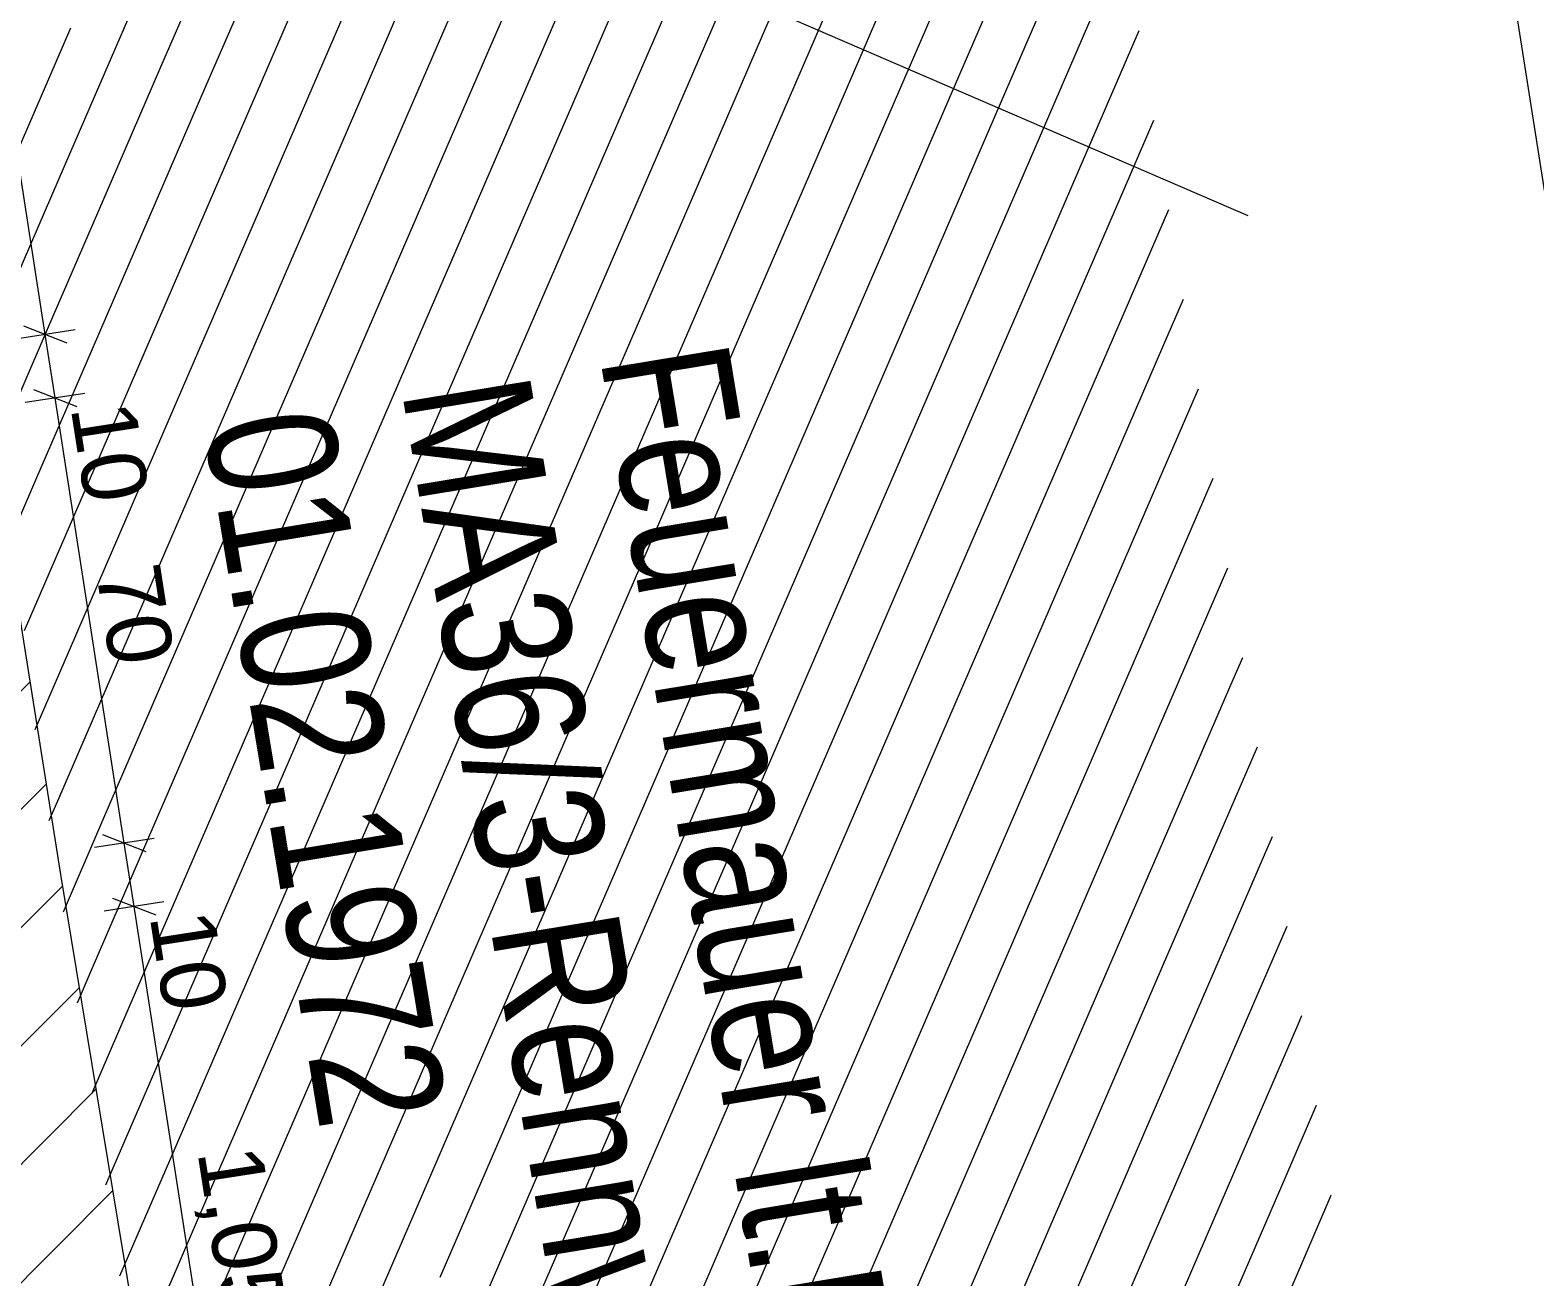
# Model space of a CAD drawing. Header units: millimetres. Extents: x 11801750 to 12566104, y 354831409 to 356234587.
# Drawn here: x 12556079 to 12558418, y 356216296 to 356218234 of the extents above; entities that cross this region are included whole.
import ezdxf
from ezdxf.enums import TextEntityAlignment as Align

# ---------------------------------------------------------------- set-up
doc = ezdxf.new("R2010")
doc.units = ezdxf.units.MM
doc.header["$MEASUREMENT"] = 0
doc.linetypes.add('Dot & Dashed', pattern=[6702.78, 3527.78, -1763.89, 0, -1411.11])
for name, color, linetype in [('New_010 Aussenwände', 7, 'Continuous'), ('New_110 Bemassungen Ausführung', 7, 'Continuous'), ('New_290 Raster _ Achsen', 7, 'Continuous')]:
    doc.layers.add(name, color=color, linetype=linetype)
for name, color, linetype, lineweight in [('New_010 Aussenwände_Pen_No__1', 7, 'Continuous', 13), ('New_010 Aussenwände_Pen_No__96', 8, 'Continuous', 13), ('New_110 Bemassungen Ausführung_Pen_No__1', 7, 'Continuous', 13), ('New_255 Plangrafiken_Pen_No__1', 7, 'Continuous', 13), ('New_255 Plangrafiken_Pen_No__39', 8, 'Continuous', 13), ('New_290 Raster _ Achsen_Pen_No__108', 7, 'Continuous', 13)]:
    doc.layers.add(name, color=color, linetype=linetype, lineweight=lineweight)
doc.styles.add('GENERATED_STYLE_1', font='arial.ttf')
doc.styles.add('GENERATED_STYLE_2', font='arial.ttf', dxfattribs={"width": 0.8})
doc.dimstyles.new('GENERATED_STYLE__1', dxfattribs={"dimtxt": 125, "dimasz": 47.5, "dimexe": 0.18, "dimexo": 2, "dimgap": 0, "dimtad": 1, "dimlfac": 0.001, "dimzin": 0, "dimdsep": 46, "dimtxsty": 'GENERATED_STYLE_1', "dimblk": 'ARROWHEAD_2', "dimblk1": 'ARROWHEAD_2', "dimblk2": 'ARROWHEAD_2', "dimcen": 0.09, "dimclrd": 7, "dimclre": 7, "dimclrt": 7, "dimadec": 0, "dimazin": 0, "dimtfac": 1, "dimtdec": 4, "dimtmove": 0, "dimatfit": 3, "dimfxl": 1, "dimtolj": 1, "dimtzin": 0, "dimarcsym": 0})
doc.dimstyles.new('GENERATED_STYLE__2', dxfattribs={"dimtxt": 100, "dimasz": 47.5, "dimexe": 0.18, "dimexo": 2, "dimgap": 0, "dimtad": 1, "dimlfac": 0.001, "dimzin": 0, "dimdsep": 46, "dimtxsty": 'GENERATED_STYLE_1', "dimblk": 'ARROWHEAD_2', "dimblk1": 'ARROWHEAD_2', "dimblk2": 'ARROWHEAD_2', "dimcen": 0.09, "dimclrd": 7, "dimclre": 7, "dimclrt": 7, "dimadec": 0, "dimazin": 0, "dimtfac": 1, "dimtdec": 4, "dimtmove": 0, "dimatfit": 3, "dimfxl": 1, "dimtolj": 1, "dimtzin": 0, "dimarcsym": 0})

# ---------------------------------------------------------------- blocks, each defined once
blk = doc.blocks.new('*X19', base_point=(12240439.2, 356160438.4))
at = {"layer": 'New_255 Plangrafiken_Pen_No__39', "color": 8, "linetype": 'Continuous', "lineweight": 13}
for p, q in [((12556808.6, 356218432.8), (12556720.5, 356218228.9)), ((12556808.6, 356218432.8), (12556720.5, 356218228.9)), ((12557387, 356218424.9), (12557298.9, 356218221)), ((12557387, 356218424.9), (12557298.9, 356218221)), ((12556300.1, 356218410.5), (12556212.1, 356218206.6)), ((12556300.1, 356218410.5), (12556212.1, 356218206.6)), ((12556878.6, 356218402.6), (12556790.5, 356218198.7)), ((12556878.6, 356218402.6), (12556790.5, 356218198.7)), ((12557457.1, 356218394.7), (12557369, 356218190.7)), ((12557457.1, 356218394.7), (12557369, 356218190.7)), ((12556370.2, 356218380.2), (12556282.1, 356218176.3)), ((12556370.2, 356218380.2), (12556282.1, 356218176.3)), ((12556948.7, 356218372.3), (12556860.6, 356218168.4)), ((12556948.7, 356218372.3), (12556860.6, 356218168.4)), ((12556440.2, 356218350), (12556352.2, 356218146.1)), ((12556440.2, 356218350), (12556352.2, 356218146.1)), ((12557018.7, 356218342.1), (12556930.6, 356218138.1)), ((12557018.7, 356218342.1), (12556930.6, 356218138.1)), ((12557527.1, 356218364.4), (12557439, 356218160.5)), ((12557527.1, 356218364.4), (12557439, 356218160.5)), ((12556510.3, 356218319.7), (12556422.2, 356218115.8)), ((12556510.3, 356218319.7), (12556422.2, 356218115.8)), ((12557597.2, 356218334.1), (12557509.1, 356218130.2)), ((12557597.2, 356218334.1), (12557509.1, 356218130.2)), ((12557088.8, 356218311.8), (12557000.7, 356218107.9)), ((12557088.8, 356218311.8), (12557000.7, 356218107.9)), ((12557667.2, 356218303.9), (12557579.1, 356218100)), ((12557667.2, 356218303.9), (12557579.1, 356218100)), ((12556580.4, 356218289.5), (12556492.3, 356218085.5)), ((12556580.4, 356218289.5), (12556492.3, 356218085.5)), ((12557158.8, 356218281.5), (12557070.7, 356218077.6)), ((12557158.8, 356218281.5), (12557070.7, 356218077.6)), ((12557737.3, 356218273.6), (12557649.2, 356218069.7)), ((12557737.3, 356218273.6), (12557649.2, 356218069.7)), ((12556650.4, 356218259.2), (12556562.3, 356218055.3)), ((12556650.4, 356218259.2), (12556562.3, 356218055.3)), ((12557228.9, 356218251.3), (12557140.8, 356218047.4)), ((12557228.9, 356218251.3), (12557140.8, 356218047.4)), ((12556142, 356218236.9), (12556053.9, 356218032.9)), ((12556142, 356218236.9), (12556053.9, 356218032.9)), ((12556720.5, 356218228.9), (12556632.4, 356218025)), ((12556720.5, 356218228.9), (12556632.4, 356218025)), ((12557802.8, 356218232.8), (12557719.3, 356218039.4)), ((12557802.8, 356218232.8), (12557719.3, 356218039.4)), ((12556212.1, 356218206.6), (12556124, 356218002.7)), ((12556212.1, 356218206.6), (12556124, 356218002.7)), ((12557298.9, 356218221), (12557210.8, 356218017.1)), ((12557298.9, 356218221), (12557210.8, 356218017.1)), ((12556790.5, 356218198.7), (12556702.4, 356217994.8)), ((12556790.5, 356218198.7), (12556702.4, 356217994.8)), ((12557369, 356218190.7), (12557280.9, 356217986.8)), ((12557369, 356218190.7), (12557280.9, 356217986.8)), ((12556282.1, 356218176.3), (12556194, 356217972.4)), ((12556282.1, 356218176.3), (12556194, 356217972.4)), ((12556860.6, 356218168.4), (12556772.5, 356217964.5)), ((12556860.6, 356218168.4), (12556772.5, 356217964.5)), ((12557439, 356218160.5), (12557351, 356217956.6)), ((12557439, 356218160.5), (12557351, 356217956.6)), ((12556352.2, 356218146.1), (12556264.1, 356217942.2)), ((12556352.2, 356218146.1), (12556264.1, 356217942.2)), ((12556930.6, 356218138.1), (12556842.5, 356217934.2)), ((12556930.6, 356218138.1), (12556842.5, 356217934.2)), ((12556422.2, 356218115.8), (12556334.1, 356217911.9)), ((12556422.2, 356218115.8), (12556334.1, 356217911.9)), ((12557000.7, 356218107.9), (12556912.6, 356217904)), ((12557000.7, 356218107.9), (12556912.6, 356217904)), ((12557509.1, 356218130.2), (12557421, 356217926.3)), ((12557509.1, 356218130.2), (12557421, 356217926.3)), ((12556492.3, 356218085.5), (12556404.2, 356217881.6)), ((12556492.3, 356218085.5), (12556404.2, 356217881.6)), ((12557579.1, 356218100), (12557491.1, 356217896)), ((12557579.1, 356218100), (12557491.1, 356217896)), ((12557825.8, 356218093.6), (12557789.3, 356218009.2)), ((12557825.8, 356218093.6), (12557789.3, 356218009.2)), ((12557070.7, 356218077.6), (12556982.7, 356217873.7)), ((12557070.7, 356218077.6), (12556982.7, 356217873.7)), ((12557649.2, 356218069.7), (12557561.1, 356217865.8)), ((12557649.2, 356218069.7), (12557561.1, 356217865.8)), ((12556562.3, 356218055.3), (12556474.2, 356217851.4)), ((12556562.3, 356218055.3), (12556474.2, 356217851.4)), ((12557140.8, 356218047.4), (12557052.7, 356217843.4)), ((12557140.8, 356218047.4), (12557052.7, 356217843.4)), ((12557719.3, 356218039.4), (12557631.2, 356217835.5)), ((12557719.3, 356218039.4), (12557631.2, 356217835.5)), ((12556632.4, 356218025), (12556544.3, 356217821.1)), ((12556632.4, 356218025), (12556544.3, 356217821.1)), ((12557210.8, 356218017.1), (12557122.8, 356217813.2)), ((12557210.8, 356218017.1), (12557122.8, 356217813.2)), ((12556124, 356218002.7), (12556035.9, 356217798.8)), ((12556124, 356218002.7), (12556035.9, 356217798.8)), ((12556702.4, 356217994.8), (12556614.3, 356217790.8)), ((12556702.4, 356217994.8), (12556614.3, 356217790.8)), ((12557789.3, 356218009.2), (12557701.2, 356217805.3)), ((12557789.3, 356218009.2), (12557701.2, 356217805.3)), ((12556194, 356217972.4), (12556105.9, 356217768.5)), ((12556194, 356217972.4), (12556105.9, 356217768.5)), ((12557280.9, 356217986.8), (12557192.8, 356217782.9)), ((12557280.9, 356217986.8), (12557192.8, 356217782.9)), ((12556772.5, 356217964.5), (12556684.4, 356217760.6)), ((12556772.5, 356217964.5), (12556684.4, 356217760.6)), ((12557351, 356217956.6), (12557262.9, 356217752.7)), ((12557351, 356217956.6), (12557262.9, 356217752.7)), ((12557848.8, 356217954.4), (12557771.3, 356217775)), ((12557848.8, 356217954.4), (12557771.3, 356217775)), ((12556264.1, 356217942.2), (12556176, 356217738.2)), ((12556264.1, 356217942.2), (12556176, 356217738.2)), ((12556842.5, 356217934.2), (12556754.5, 356217730.3)), ((12556842.5, 356217934.2), (12556754.5, 356217730.3)), ((12557421, 356217926.3), (12557332.9, 356217722.4)), ((12557421, 356217926.3), (12557332.9, 356217722.4)), ((12556334.1, 356217911.9), (12556246, 356217708)), ((12556334.1, 356217911.9), (12556246, 356217708)), ((12556912.6, 356217904), (12556824.5, 356217700.1)), ((12556912.6, 356217904), (12556824.5, 356217700.1)), ((12556404.2, 356217881.6), (12556316.1, 356217677.7)), ((12556404.2, 356217881.6), (12556316.1, 356217677.7)), ((12556982.7, 356217873.7), (12556894.6, 356217669.8)), ((12556982.7, 356217873.7), (12556894.6, 356217669.8)), ((12557491.1, 356217896), (12557403, 356217692.1)), ((12557491.1, 356217896), (12557403, 356217692.1)), ((12556474.2, 356217851.4), (12556386.2, 356217647.5)), ((12556474.2, 356217851.4), (12556386.2, 356217647.5)), ((12557561.1, 356217865.8), (12557473, 356217661.9)), ((12557561.1, 356217865.8), (12557473, 356217661.9)), ((12557052.7, 356217843.4), (12556964.6, 356217639.5)), ((12557052.7, 356217843.4), (12556964.6, 356217639.5)), ((12557631.2, 356217835.5), (12557543.1, 356217631.6)), ((12557631.2, 356217835.5), (12557543.1, 356217631.6)), ((12556544.3, 356217821.1), (12556456.2, 356217617.2)), ((12556544.3, 356217821.1), (12556456.2, 356217617.2)), ((12557122.8, 356217813.2), (12557034.7, 356217609.3)), ((12557122.8, 356217813.2), (12557034.7, 356217609.3)), ((12557701.2, 356217805.3), (12557613.1, 356217601.3)), ((12557701.2, 356217805.3), (12557613.1, 356217601.3)), ((12557871.8, 356217815.2), (12557841.3, 356217744.7)), ((12557871.8, 356217815.2), (12557841.3, 356217744.7)), ((12556614.3, 356217790.8), (12556526.3, 356217586.9)), ((12556614.3, 356217790.8), (12556526.3, 356217586.9)), ((12557192.8, 356217782.9), (12557104.7, 356217579)), ((12557192.8, 356217782.9), (12557104.7, 356217579)), ((12556105.9, 356217768.5), (12556020.6, 356217571.1)), ((12556105.9, 356217768.5), (12556020.6, 356217571.1)), ((12556684.4, 356217760.6), (12556596.3, 356217556.7)), ((12556684.4, 356217760.6), (12556596.3, 356217556.7)), ((12557771.3, 356217775), (12557683.2, 356217571.1)), ((12557771.3, 356217775), (12557683.2, 356217571.1)), ((12556176, 356217738.2), (12556087.9, 356217534.3)), ((12556176, 356217738.2), (12556087.9, 356217534.3)), ((12557262.9, 356217752.7), (12557174.8, 356217548.7)), ((12557262.9, 356217752.7), (12557174.8, 356217548.7)), ((12557841.3, 356217744.7), (12557753.2, 356217540.8)), ((12557841.3, 356217744.7), (12557753.2, 356217540.8)), ((12556754.5, 356217730.3), (12556666.4, 356217526.4)), ((12556754.5, 356217730.3), (12556666.4, 356217526.4)), ((12557332.9, 356217722.4), (12557244.8, 356217518.5)), ((12557332.9, 356217722.4), (12557244.8, 356217518.5)), ((12556246, 356217708), (12556158, 356217504.1)), ((12556246, 356217708), (12556158, 356217504.1)), ((12556824.5, 356217700.1), (12556736.4, 356217496.1)), ((12556824.5, 356217700.1), (12556736.4, 356217496.1)), ((12557403, 356217692.1), (12557314.9, 356217488.2)), ((12557403, 356217692.1), (12557314.9, 356217488.2)), ((12556316.1, 356217677.7), (12556228, 356217473.8)), ((12556316.1, 356217677.7), (12556228, 356217473.8)), ((12556894.6, 356217669.8), (12556806.5, 356217465.9)), ((12556894.6, 356217669.8), (12556806.5, 356217465.9)), ((12557894.8, 356217676), (12557823.3, 356217510.6)), ((12557894.8, 356217676), (12557823.3, 356217510.6)), ((12556386.2, 356217647.5), (12556298.1, 356217443.5)), ((12556386.2, 356217647.5), (12556298.1, 356217443.5)), ((12556964.6, 356217639.5), (12556876.5, 356217435.6)), ((12556964.6, 356217639.5), (12556876.5, 356217435.6)), ((12557473, 356217661.9), (12557384.9, 356217458)), ((12557473, 356217661.9), (12557384.9, 356217458)), ((12556456.2, 356217617.2), (12556368.1, 356217413.3)), ((12556456.2, 356217617.2), (12556368.1, 356217413.3)), ((12557543.1, 356217631.6), (12557455, 356217427.7)), ((12557543.1, 356217631.6), (12557455, 356217427.7)), ((12557034.7, 356217609.3), (12556946.6, 356217405.4)), ((12557034.7, 356217609.3), (12556946.6, 356217405.4)), ((12557613.1, 356217601.3), (12557525.1, 356217397.4)), ((12557613.1, 356217601.3), (12557525.1, 356217397.4)), ((12556526.3, 356217586.9), (12556438.2, 356217383)), ((12556526.3, 356217586.9), (12556438.2, 356217383)), ((12557104.7, 356217579), (12557016.6, 356217375.1)), ((12557104.7, 356217579), (12557016.6, 356217375.1)), ((12557683.2, 356217571.1), (12557595.1, 356217367.2)), ((12557683.2, 356217571.1), (12557595.1, 356217367.2)), ((12556596.3, 356217556.7), (12556508.2, 356217352.8)), ((12556596.3, 356217556.7), (12556508.2, 356217352.8)), ((12557174.8, 356217548.7), (12557086.7, 356217344.8)), ((12557174.8, 356217548.7), (12557086.7, 356217344.8)), ((12556087.9, 356217534.3), (12556042.6, 356217429.5)), ((12556087.9, 356217534.3), (12556042.6, 356217429.5)), ((12556666.4, 356217526.4), (12556578.3, 356217322.5)), ((12556666.4, 356217526.4), (12556578.3, 356217322.5)), ((12557753.2, 356217540.8), (12557665.2, 356217336.9)), ((12557753.2, 356217540.8), (12557665.2, 356217336.9)), ((12557917.8, 356217536.8), (12557893.4, 356217480.3)), ((12557917.8, 356217536.8), (12557893.4, 356217480.3)), ((12556158, 356217504.1), (12556069.9, 356217300.2)), ((12556158, 356217504.1), (12556069.9, 356217300.2)), ((12557244.8, 356217518.5), (12557156.8, 356217314.6)), ((12557244.8, 356217518.5), (12557156.8, 356217314.6)), ((12557823.3, 356217510.6), (12557735.2, 356217306.6)), ((12557823.3, 356217510.6), (12557735.2, 356217306.6)), ((12556736.4, 356217496.1), (12556648.3, 356217292.2)), ((12556736.4, 356217496.1), (12556648.3, 356217292.2)), ((12557314.9, 356217488.2), (12557226.8, 356217284.3)), ((12557314.9, 356217488.2), (12557226.8, 356217284.3)), ((12557893.4, 356217480.3), (12557805.3, 356217276.4)), ((12557893.4, 356217480.3), (12557805.3, 356217276.4)), ((12556228, 356217473.8), (12556139.9, 356217269.9)), ((12556228, 356217473.8), (12556139.9, 356217269.9)), ((12556806.5, 356217465.9), (12556718.4, 356217262)), ((12556806.5, 356217465.9), (12556718.4, 356217262)), ((12557384.9, 356217458), (12557296.9, 356217254)), ((12557384.9, 356217458), (12557296.9, 356217254)), ((12556298.1, 356217443.5), (12556210, 356217239.6)), ((12556298.1, 356217443.5), (12556210, 356217239.6)), ((12556876.5, 356217435.6), (12556788.4, 356217231.7)), ((12556876.5, 356217435.6), (12556788.4, 356217231.7)), ((12556368.1, 356217413.3), (12556280, 356217209.4)), ((12556368.1, 356217413.3), (12556280, 356217209.4)), ((12557455, 356217427.7), (12557366.9, 356217223.8)), ((12557455, 356217427.7), (12557366.9, 356217223.8)), ((12556438.2, 356217383), (12556350.1, 356217179.1)), ((12556438.2, 356217383), (12556350.1, 356217179.1)), ((12556946.6, 356217405.4), (12556858.5, 356217201.4)), ((12556946.6, 356217405.4), (12556858.5, 356217201.4)), ((12557525.1, 356217397.4), (12557437, 356217193.5)), ((12557525.1, 356217397.4), (12557437, 356217193.5)), ((12557940.8, 356217397.6), (12557875.3, 356217246.1)), ((12557940.8, 356217397.6), (12557875.3, 356217246.1)), ((12557016.6, 356217375.1), (12556928.6, 356217171.2)), ((12557016.6, 356217375.1), (12556928.6, 356217171.2)), ((12557595.1, 356217367.2), (12557507, 356217163.3)), ((12557595.1, 356217367.2), (12557507, 356217163.3)), ((12556508.2, 356217352.8), (12556420.1, 356217148.8)), ((12556508.2, 356217352.8), (12556420.1, 356217148.8)), ((12557086.7, 356217344.8), (12556998.6, 356217140.9)), ((12557086.7, 356217344.8), (12556998.6, 356217140.9)), ((12557665.2, 356217336.9), (12557577.1, 356217133)), ((12557665.2, 356217336.9), (12557577.1, 356217133)), ((12556578.3, 356217322.5), (12556490.2, 356217118.6)), ((12556578.3, 356217322.5), (12556490.2, 356217118.6)), ((12557156.8, 356217314.6), (12557068.7, 356217110.7)), ((12557156.8, 356217314.6), (12557068.7, 356217110.7)), ((12556648.3, 356217292.2), (12556560.3, 356217088.3)), ((12556648.3, 356217292.2), (12556560.3, 356217088.3)), ((12557735.2, 356217306.6), (12557647.1, 356217102.7)), ((12557735.2, 356217306.6), (12557647.1, 356217102.7)), ((12556139.9, 356217269.9), (12556086.6, 356217146.4)), ((12556139.9, 356217269.9), (12556086.6, 356217146.4)), ((12557226.8, 356217284.3), (12557138.7, 356217080.4)), ((12557226.8, 356217284.3), (12557138.7, 356217080.4)), ((12557805.3, 356217276.4), (12557717.2, 356217072.5)), ((12557805.3, 356217276.4), (12557717.2, 356217072.5)), ((12556718.4, 356217262), (12556630.3, 356217058.1)), ((12556718.4, 356217262), (12556630.3, 356217058.1)), ((12557296.9, 356217254), (12557208.8, 356217050.1)), ((12557296.9, 356217254), (12557208.8, 356217050.1)), ((12557875.3, 356217246.1), (12557787.2, 356217042.2)), ((12557875.3, 356217246.1), (12557787.2, 356217042.2)), ((12557963.8, 356217258.4), (12557945.4, 356217215.9)), ((12557963.8, 356217258.4), (12557945.4, 356217215.9)), ((12556210, 356217239.6), (12556121.9, 356217035.7)), ((12556210, 356217239.6), (12556121.9, 356217035.7)), ((12556788.4, 356217231.7), (12556700.4, 356217027.8)), ((12556788.4, 356217231.7), (12556700.4, 356217027.8)), ((12557366.9, 356217223.8), (12557278.8, 356217019.9)), ((12557366.9, 356217223.8), (12557278.8, 356217019.9)), ((12556280, 356217209.4), (12556191.9, 356217005.5)), ((12556280, 356217209.4), (12556191.9, 356217005.5)), ((12556858.5, 356217201.4), (12556770.4, 356216997.5)), ((12556858.5, 356217201.4), (12556770.4, 356216997.5)), ((12557945.4, 356217215.9), (12557857.3, 356217011.9)), ((12557945.4, 356217215.9), (12557857.3, 356217011.9)), ((12556350.1, 356217179.1), (12556262, 356216975.2)), ((12556350.1, 356217179.1), (12556262, 356216975.2)), ((12557437, 356217193.5), (12557348.9, 356216989.6)), ((12557437, 356217193.5), (12557348.9, 356216989.6)), ((12556420.1, 356217148.8), (12556332.1, 356216944.9)), ((12556420.1, 356217148.8), (12556332.1, 356216944.9)), ((12556928.6, 356217171.2), (12556840.5, 356216967.3)), ((12556928.6, 356217171.2), (12556840.5, 356216967.3)), ((12557507, 356217163.3), (12557418.9, 356216959.3)), ((12557507, 356217163.3), (12557418.9, 356216959.3)), ((12556998.6, 356217140.9), (12556910.5, 356216937)), ((12556998.6, 356217140.9), (12556910.5, 356216937)), ((12557577.1, 356217133), (12557489, 356216929.1)), ((12557577.1, 356217133), (12557489, 356216929.1)), ((12556490.2, 356217118.6), (12556402.1, 356216914.7)), ((12556490.2, 356217118.6), (12556402.1, 356216914.7)), ((12557068.7, 356217110.7), (12556980.6, 356216906.7)), ((12557068.7, 356217110.7), (12556980.6, 356216906.7)), ((12557647.1, 356217102.7), (12557559, 356216898.8)), ((12557647.1, 356217102.7), (12557559, 356216898.8)), ((12557986.8, 356217119.2), (12557927.3, 356216981.7)), ((12557986.8, 356217119.2), (12557927.3, 356216981.7)), ((12556560.3, 356217088.3), (12556472.2, 356216884.4)), ((12556560.3, 356217088.3), (12556472.2, 356216884.4)), ((12557138.7, 356217080.4), (12557050.6, 356216876.5)), ((12557138.7, 356217080.4), (12557050.6, 356216876.5)), ((12556630.3, 356217058.1), (12556542.2, 356216854.2)), ((12556630.3, 356217058.1), (12556542.2, 356216854.2)), ((12557717.2, 356217072.5), (12557629.1, 356216868.6)), ((12557717.2, 356217072.5), (12557629.1, 356216868.6)), ((12556121.9, 356217035.7), (12556108.5, 356217004.8)), ((12556121.9, 356217035.7), (12556108.5, 356217004.8)), ((12557208.8, 356217050.1), (12557120.7, 356216846.2)), ((12557208.8, 356217050.1), (12557120.7, 356216846.2)), ((12557787.2, 356217042.2), (12557699.2, 356216838.3)), ((12557787.2, 356217042.2), (12557699.2, 356216838.3)), ((12556700.4, 356217027.8), (12556612.3, 356216823.9)), ((12556700.4, 356217027.8), (12556612.3, 356216823.9)), ((12557278.8, 356217019.9), (12557190.7, 356216816)), ((12557278.8, 356217019.9), (12557190.7, 356216816)), ((12557857.3, 356217011.9), (12557769.2, 356216808)), ((12557857.3, 356217011.9), (12557769.2, 356216808)), ((12556191.9, 356217005.5), (12556130.5, 356216863.2)), ((12556191.9, 356217005.5), (12556130.5, 356216863.2)), ((12556770.4, 356216997.5), (12556682.3, 356216793.6)), ((12556770.4, 356216997.5), (12556682.3, 356216793.6)), ((12557348.9, 356216989.6), (12557260.8, 356216785.7)), ((12557348.9, 356216989.6), (12557260.8, 356216785.7)), ((12556262, 356216975.2), (12556173.9, 356216771.3)), ((12556262, 356216975.2), (12556173.9, 356216771.3)), ((12556840.5, 356216967.3), (12556752.4, 356216763.4)), ((12556840.5, 356216967.3), (12556752.4, 356216763.4)), ((12557927.3, 356216981.7), (12557839.3, 356216777.8)), ((12557927.3, 356216981.7), (12557839.3, 356216777.8)), ((12558009.8, 356216980), (12557997.4, 356216951.4)), ((12558009.8, 356216980), (12557997.4, 356216951.4)), ((12556332.1, 356216944.9), (12556244, 356216741)), ((12556332.1, 356216944.9), (12556244, 356216741)), ((12557418.9, 356216959.3), (12557330.9, 356216755.4)), ((12557418.9, 356216959.3), (12557330.9, 356216755.4)), ((12557997.4, 356216951.4), (12557909.3, 356216747.5)), ((12557997.4, 356216951.4), (12557909.3, 356216747.5)), ((12556402.1, 356216914.7), (12556314, 356216710.8)), ((12556402.1, 356216914.7), (12556314, 356216710.8)), ((12556910.5, 356216937), (12556822.4, 356216733.1)), ((12556910.5, 356216937), (12556822.4, 356216733.1)), ((12557489, 356216929.1), (12557400.9, 356216725.2)), ((12557489, 356216929.1), (12557400.9, 356216725.2)), ((12556980.6, 356216906.7), (12556892.5, 356216702.8)), ((12556980.6, 356216906.7), (12556892.5, 356216702.8)), ((12557559, 356216898.8), (12557471, 356216694.9)), ((12557559, 356216898.8), (12557471, 356216694.9)), ((12556472.2, 356216884.4), (12556384.1, 356216680.5)), ((12556472.2, 356216884.4), (12556384.1, 356216680.5)), ((12557050.6, 356216876.5), (12556962.5, 356216672.6)), ((12557050.6, 356216876.5), (12556962.5, 356216672.6)), ((12557629.1, 356216868.6), (12557541, 356216664.7)), ((12557629.1, 356216868.6), (12557541, 356216664.7)), ((12556542.2, 356216854.2), (12556454.1, 356216650.2)), ((12556542.2, 356216854.2), (12556454.1, 356216650.2)), ((12557120.7, 356216846.2), (12557032.6, 356216642.3)), ((12557120.7, 356216846.2), (12557032.6, 356216642.3)), ((12556612.3, 356216823.9), (12556524.2, 356216620)), ((12556612.3, 356216823.9), (12556524.2, 356216620)), ((12557699.2, 356216838.3), (12557611.1, 356216634.4)), ((12557699.2, 356216838.3), (12557611.1, 356216634.4)), ((12558032.7, 356216840.8), (12557979.4, 356216717.2)), ((12558032.7, 356216840.8), (12557979.4, 356216717.2)), ((12557190.7, 356216816), (12557102.7, 356216612.1)), ((12557190.7, 356216816), (12557102.7, 356216612.1)), ((12557769.2, 356216808), (12557681.1, 356216604.1)), ((12557769.2, 356216808), (12557681.1, 356216604.1)), ((12556682.3, 356216793.6), (12556594.2, 356216589.7)), ((12556682.3, 356216793.6), (12556594.2, 356216589.7)), ((12557260.8, 356216785.7), (12557172.7, 356216581.8)), ((12557260.8, 356216785.7), (12557172.7, 356216581.8)), ((12557839.3, 356216777.8), (12557751.2, 356216573.9)), ((12557839.3, 356216777.8), (12557751.2, 356216573.9)), ((12556173.9, 356216771.3), (12556152.5, 356216721.7)), ((12556173.9, 356216771.3), (12556152.5, 356216721.7)), ((12556752.4, 356216763.4), (12556664.3, 356216559.5)), ((12556752.4, 356216763.4), (12556664.3, 356216559.5)), ((12557330.9, 356216755.4), (12557242.8, 356216551.5)), ((12557330.9, 356216755.4), (12557242.8, 356216551.5)), ((12556244, 356216741), (12556174.5, 356216580.1)), ((12556244, 356216741), (12556174.5, 356216580.1)), ((12556822.4, 356216733.1), (12556734.4, 356216529.2)), ((12556822.4, 356216733.1), (12556734.4, 356216529.2)), ((12557909.3, 356216747.5), (12557821.2, 356216543.6)), ((12557909.3, 356216747.5), (12557821.2, 356216543.6)), ((12556314, 356216710.8), (12556225.9, 356216506.9)), ((12556314, 356216710.8), (12556225.9, 356216506.9)), ((12557400.9, 356216725.2), (12557312.8, 356216521.3)), ((12557400.9, 356216725.2), (12557312.8, 356216521.3)), ((12557979.4, 356216717.2), (12557891.3, 356216513.3)), ((12557979.4, 356216717.2), (12557891.3, 356216513.3)), ((12556384.1, 356216680.5), (12556296, 356216476.6)), ((12556384.1, 356216680.5), (12556296, 356216476.6)), ((12556892.5, 356216702.8), (12556804.4, 356216498.9)), ((12556892.5, 356216702.8), (12556804.4, 356216498.9)), ((12557471, 356216694.9), (12557382.9, 356216491)), ((12557471, 356216694.9), (12557382.9, 356216491)), ((12558049.4, 356216687), (12557961.3, 356216483.1)), ((12558049.4, 356216687), (12557961.3, 356216483.1)), ((12558055.7, 356216701.6), (12558049.4, 356216687)), ((12558055.7, 356216701.6), (12558049.4, 356216687)), ((12556962.5, 356216672.6), (12556874.5, 356216468.7)), ((12556962.5, 356216672.6), (12556874.5, 356216468.7)), ((12557541, 356216664.7), (12557452.9, 356216460.7)), ((12557541, 356216664.7), (12557452.9, 356216460.7)), ((12556454.1, 356216650.2), (12556366, 356216446.3)), ((12556454.1, 356216650.2), (12556366, 356216446.3)), ((12557032.6, 356216642.3), (12556944.5, 356216438.4)), ((12557032.6, 356216642.3), (12556944.5, 356216438.4)), ((12557611.1, 356216634.4), (12557523, 356216430.5)), ((12557611.1, 356216634.4), (12557523, 356216430.5)), ((12556524.2, 356216620), (12556436.1, 356216416.1)), ((12556524.2, 356216620), (12556436.1, 356216416.1)), ((12557102.7, 356216612.1), (12557014.6, 356216408.1)), ((12557102.7, 356216612.1), (12557014.6, 356216408.1)), ((12556594.2, 356216589.7), (12556506.2, 356216385.8)), ((12556594.2, 356216589.7), (12556506.2, 356216385.8)), ((12557681.1, 356216604.1), (12557593, 356216400.2)), ((12557681.1, 356216604.1), (12557593, 356216400.2)), ((12557172.7, 356216581.8), (12557084.6, 356216377.9)), ((12557172.7, 356216581.8), (12557084.6, 356216377.9)), ((12557751.2, 356216573.9), (12557663.1, 356216370)), ((12557751.2, 356216573.9), (12557663.1, 356216370)), ((12556664.3, 356216559.5), (12556576.2, 356216355.5)), ((12556664.3, 356216559.5), (12556576.2, 356216355.5)), ((12557242.8, 356216551.5), (12557154.7, 356216347.6)), ((12557242.8, 356216551.5), (12557154.7, 356216347.6)), ((12557821.2, 356216543.6), (12557733.1, 356216339.7)), ((12557821.2, 356216543.6), (12557733.1, 356216339.7)), ((12558078.7, 356216562.4), (12558031.4, 356216452.8)), ((12558078.7, 356216562.4), (12558031.4, 356216452.8)), ((12556734.4, 356216529.2), (12556646.3, 356216325.3)), ((12556734.4, 356216529.2), (12556646.3, 356216325.3)), ((12557312.8, 356216521.3), (12557224.7, 356216317.4)), ((12557312.8, 356216521.3), (12557224.7, 356216317.4)), ((12556225.9, 356216506.9), (12556196.4, 356216438.5)), ((12556225.9, 356216506.9), (12556196.4, 356216438.5)), ((12556804.4, 356216498.9), (12556716.3, 356216295)), ((12556804.4, 356216498.9), (12556716.3, 356216295)), ((12557891.3, 356216513.3), (12557803.2, 356216309.4)), ((12557891.3, 356216513.3), (12557803.2, 356216309.4)), ((12556296, 356216476.6), (12556218.4, 356216297)), ((12556296, 356216476.6), (12556218.4, 356216297)), ((12557382.9, 356216491), (12557294.8, 356216287.1)), ((12557382.9, 356216491), (12557294.8, 356216287.1)), ((12557961.3, 356216483.1), (12557873.3, 356216279.2)), ((12557961.3, 356216483.1), (12557873.3, 356216279.2)), ((12556874.5, 356216468.7), (12556786.4, 356216264.8)), ((12556874.5, 356216468.7), (12556786.4, 356216264.8)), ((12557452.9, 356216460.7), (12557364.8, 356216256.8)), ((12557452.9, 356216460.7), (12557364.8, 356216256.8)), ((12558031.4, 356216452.8), (12557943.3, 356216248.9)), ((12558031.4, 356216452.8), (12557943.3, 356216248.9)), ((12556366, 356216446.3), (12556278, 356216242.4)), ((12556366, 356216446.3), (12556278, 356216242.4)), ((12556944.5, 356216438.4), (12556856.4, 356216234.5)), ((12556944.5, 356216438.4), (12556856.4, 356216234.5)), ((12557523, 356216430.5), (12557434.9, 356216226.6)), ((12557523, 356216430.5), (12557434.9, 356216226.6)), ((12558101.7, 356216423.2), (12558101.4, 356216422.6)), ((12558101.7, 356216423.2), (12558101.4, 356216422.6)), ((12556436.1, 356216416.1), (12556348, 356216212.2)), ((12556436.1, 356216416.1), (12556348, 356216212.2)), ((12557014.6, 356216408.1), (12556926.5, 356216204.2)), ((12557014.6, 356216408.1), (12556926.5, 356216204.2)), ((12557593, 356216400.2), (12557505, 356216196.3)), ((12557593, 356216400.2), (12557505, 356216196.3)), ((12558101.4, 356216422.6), (12558013.4, 356216218.6)), ((12558101.4, 356216422.6), (12558013.4, 356216218.6)), ((12556506.2, 356216385.8), (12556418.1, 356216181.9)), ((12556506.2, 356216385.8), (12556418.1, 356216181.9)), ((12557084.6, 356216377.9), (12556996.5, 356216174)), ((12557084.6, 356216377.9), (12556996.5, 356216174)), ((12556576.2, 356216355.5), (12556488.1, 356216151.6)), ((12556576.2, 356216355.5), (12556488.1, 356216151.6)), ((12557663.1, 356216370), (12557575, 356216166)), ((12557663.1, 356216370), (12557575, 356216166)), ((12557154.7, 356216347.6), (12557066.6, 356216143.7)), ((12557154.7, 356216347.6), (12557066.6, 356216143.7)), ((12557733.1, 356216339.7), (12557645.1, 356216135.8)), ((12557733.1, 356216339.7), (12557645.1, 356216135.8)), ((12556646.3, 356216325.3), (12556558.2, 356216121.4)), ((12556646.3, 356216325.3), (12556558.2, 356216121.4)), ((12557224.7, 356216317.4), (12557136.6, 356216113.4)), ((12557224.7, 356216317.4), (12557136.6, 356216113.4)), ((12557803.2, 356216309.4), (12557715.1, 356216105.5)), ((12557803.2, 356216309.4), (12557715.1, 356216105.5))]:
    blk.add_line(p, q, dxfattribs=at)
blk = doc.blocks.new('Fill_1', base_point=(12240439.2, 356160438.4))
at = {"layer": 'New_255 Plangrafiken_Pen_No__39', "color": 8, "linetype": 'Continuous', "lineweight": 13}
blk.add_blockref('*X19', (12240439.2, 356160438.4), dxfattribs=at)
blk = doc.blocks.new('Wall_35', base_point=(12557236, 356206806.1))
at = {"layer": 'New_010 Aussenwände_Pen_No__96', "linetype": 'Continuous', "lineweight": 13}
h = blk.add_hatch(dxfattribs=at)
h.set_pattern_fill('COMMON_BRICK', color=8, style=0, pattern_type=2)
h.set_pattern_definition([(45, (12240439.16, 356160438.36), (-91.92388, 91.92388), [])])
h.paths.add_polyline_path([(12555760.4, 356219233), (12555315.7, 356219163.9), (12555585.6, 356217427), (12555787.2, 356216129.8), (12555893.8, 356215443.6), (12555960.3, 356215015.8), (12556070, 356214309.9), (12556258.7, 356213095.6), (12556404.2, 356212121.8), (12556633.5, 356210656.6), (12556847.5, 356209288.7), (12556902.4, 356208938.2), (12557236, 356206806.1), (12557345.7, 356206105.1), (12557732.7, 356205938), (12557801.6, 356206097.5), (12556870.8, 356212290.3), (12556543.8, 356214389.8), (12556381.6, 356215380), (12556288.1, 356215946.2), (12556216.2, 356216381.2), (12556127, 356216921.3), (12555894.2, 356218385.7)])
at = {"layer": 'New_010 Aussenwände_Pen_No__1', "color": 7, "linetype": 'Continuous', "lineweight": 13, "flags": 128}
for points in [[(12556127, 356216921.3), (12555894.2, 356218385.7)], [(12556216.2, 356216381.2), (12556127, 356216921.3)], [(12556288.1, 356215946.2), (12556216.2, 356216381.2)]]:
    blk.add_lwpolyline(points, dxfattribs=at)
blk = doc.blocks.new('Standard grid marker[47]', base_point=(12541508.9, 356225057.5))
at = {"layer": 'New_290 Raster _ Achsen_Pen_No__108', "color": 7, "linetype": 'Dot & Dashed', "lineweight": 13}
blk.add_line((12542426.9, 356224660.9), (12563430.3, 356215587.8), dxfattribs=at)
at = {"layer": 'New_290 Raster _ Achsen_Pen_No__108', "color": 7, "lineweight": 13, "style": 'GENERATED_STYLE_1'}
for tag, p in [('AC_MarkerText_1_0', (12541391.5, 356225192.9)), ('AC_MarkerText_1_1', (12564552.3, 356215187.8))]:
    blk.add_attdef(tag, text='', height=150, rotation=336.6365, dxfattribs=at).set_placement(p, align=Align.TOP_CENTER)
blk = doc.blocks.new('*D315', base_point=(12240439.2, 356160438.4))
at = {"layer": 'New_110 Bemassungen Ausführung_Pen_No__1', "color": 7, "linetype": 'Continuous', "lineweight": 13, "transparency": 16777216}
for p, q in [((12557524.1, 356223781.7), (12558177.8, 356219612)), ((12558131.5, 356219604.7), (12558224.1, 356219619.3)), ((12558211.5, 356219599), (12558144.1, 356219625)), ((12558177.8, 356219612), (12560236.6, 356206479.2)), ((12560190.3, 356206472), (12560282.9, 356206486.5)), ((12560202.9, 356206492.2), (12560270.2, 356206466.2)), ((12560236.6, 356206479.2), (12560241.3, 356206449))]:
    blk.add_line(p, q, dxfattribs=at)
at = {"layer": 'New_110 Bemassungen Ausführung_Pen_No__1', "color": 7, "lineweight": 13, "transparency": 16777216, "insert": (12559164.2, 356213287.8), "char_height": 125, "attachment_point": 7, "rotation": 278.9095, "style": 'GENERATED_STYLE_1'}
blk.add_mtext('\\A1;{\\pql;\\fArial|b0|i0|c0|p0;\\W1.000000;13,29\\fArial|b0|i0|c0|p0;\\W1.000000;\\A1{\\H.66x;\\S5^  ;}}', dxfattribs=at)
blk = doc.blocks.new('ARROWHEAD_2')
at = {"color": 0, "linetype": 'Continuous', "lineweight": 0}
for p, q in [((-0.378, -0.655), (0.378, 0.655)), ((0, 0), (-1, 0))]:
    blk.add_line(p, q, dxfattribs=at)
blk = doc.blocks.new('*D446', base_point=(12240439.2, 356160438.4))
at = {"layer": 'New_110 Bemassungen Ausführung_Pen_No__1', "color": 7, "linetype": 'Continuous', "lineweight": 13, "transparency": 16777216}
for p, q in [((12556241, 356216871.6), (12556225.6, 356216970.4)), ((12556287.3, 356216878.8), (12556194.6, 356216864.4)), ((12556207.3, 356216884.6), (12556274.6, 356216858.6)), ((12556402.2, 356215834.1), (12556241, 356216871.6)), ((12556448.5, 356215841.2), (12556355.9, 356215826.9)), ((12556368.5, 356215847.1), (12556435.8, 356215821)), ((12556580.3, 356214688.1), (12556402.2, 356215834.1))]:
    blk.add_line(p, q, dxfattribs=at)
at = {"layer": 'New_110 Bemassungen Ausführung_Pen_No__1', "color": 7, "lineweight": 13, "transparency": 16777216, "char_height": 100, "attachment_point": 7, "rotation": 278.8326, "style": 'GENERATED_STYLE_1'}
for s, insert in [('\\A1;{\\pql;\\fArial|b0|i0|c0|p0;\\W1.000000;10}', (12556263.5, 356216856.8)), ('\\A1;{\\pql;\\fArial|b0|i0|c0|p0;\\W1.000000;1,05}', (12556320.8, 356216487.8))]:
    blk.add_mtext(s, dxfattribs=dict(at, insert=insert))
blk = doc.blocks.new('*D447', base_point=(12240439.2, 356160438.4))
at = {"layer": 'New_110 Bemassungen Ausführung_Pen_No__1', "color": 7, "linetype": 'Continuous', "lineweight": 13, "transparency": 16777216}
for p, q in [((12556192, 356216983.4), (12556259.3, 356216957.4)), ((12556241, 356216871.6), (12556225.6, 356216970.4)), ((12556287.3, 356216878.8), (12556194.6, 356216864.4)), ((12556207.3, 356216884.6), (12556274.6, 356216858.6))]:
    blk.add_line(p, q, dxfattribs=at)
blk = doc.blocks.new('*D448', base_point=(12240439.2, 356160438.4))
at = {"layer": 'New_110 Bemassungen Ausführung_Pen_No__1', "color": 7, "linetype": 'Continuous', "lineweight": 13, "transparency": 16777216}
for p, q in [((12556118.1, 356217662.1), (12556102.8, 356217760.9)), ((12556164.4, 356217669.3), (12556071.8, 356217654.9)), ((12556084.5, 356217675.1), (12556151.8, 356217649.1)), ((12556225.6, 356216970.4), (12556118.1, 356217662.1)), ((12556271.9, 356216977.6), (12556179.3, 356216963.2)), ((12556192, 356216983.4), (12556259.3, 356216957.4)), ((12556241, 356216871.6), (12556225.6, 356216970.4))]:
    blk.add_line(p, q, dxfattribs=at)
at = {"layer": 'New_110 Bemassungen Ausführung_Pen_No__1', "color": 7, "lineweight": 13, "transparency": 16777216, "char_height": 100, "attachment_point": 7, "rotation": 278.8326, "style": 'GENERATED_STYLE_1'}
for s, insert in [('\\A1;{\\pql;\\fArial|b0|i0|c0|p0;\\W1.000000;10}', (12556140.7, 356217647.3)), ('\\A1;{\\pql;\\fArial|b0|i0|c0|p0;\\W1.000000;70}', (12556179.9, 356217394.7))]:
    blk.add_mtext(s, dxfattribs=dict(at, insert=insert))
blk = doc.blocks.new('*D449', base_point=(12240439.2, 356160438.4))
at = {"layer": 'New_110 Bemassungen Ausführung_Pen_No__1', "color": 7, "linetype": 'Continuous', "lineweight": 13, "transparency": 16777216}
for p, q in [((12556149.1, 356217768.1), (12556056.5, 356217753.7)), ((12556069.1, 356217774), (12556136.4, 356217747.9)), ((12556118.1, 356217662.1), (12556102.8, 356217760.9)), ((12556164.4, 356217669.3), (12556071.8, 356217654.9)), ((12556084.5, 356217675.1), (12556151.8, 356217649.1))]:
    blk.add_line(p, q, dxfattribs=at)
blk = doc.blocks.new('*D450', base_point=(12240439.2, 356160438.4))
at = {"layer": 'New_110 Bemassungen Ausführung_Pen_No__1', "color": 7, "linetype": 'Continuous', "lineweight": 13, "transparency": 16777216}
for p, q in [((12555271.6, 356223109.8), (12555266.9, 356223140)), ((12555317.9, 356223117), (12555225.3, 356223102.6)), ((12555305.3, 356223096.8), (12555238, 356223122.8)), ((12556102.8, 356217760.9), (12555271.6, 356223109.8)), ((12556149.1, 356217768.1), (12556056.5, 356217753.7)), ((12556069.1, 356217774), (12556136.4, 356217747.9)), ((12556118.1, 356217662.1), (12556102.8, 356217760.9))]:
    blk.add_line(p, q, dxfattribs=at)
at = {"layer": 'New_110 Bemassungen Ausführung_Pen_No__1', "color": 7, "lineweight": 13, "transparency": 16777216, "insert": (12555658.9, 356220591.5), "char_height": 100, "attachment_point": 7, "rotation": 278.8326, "style": 'GENERATED_STYLE_1'}
blk.add_mtext('\\A1;{\\pql;\\fArial|b0|i0|c0|p0;\\W1.000000;5,41\\fArial|b0|i0|c0|p0;\\W1.000000;\\A1{\\H.66x;\\S5^  ;}}', dxfattribs=at)

msp = doc.modelspace()

# ---------------------------------------------------------------- block references
at = {"layer": 'New_010 Aussenwände', "color": 7, "lineweight": 13}
msp.add_blockref('Wall_35', (12557236.006, 356206806.104), dxfattribs=at)
at = {"layer": 'New_255 Plangrafiken_Pen_No__39', "color": 8, "linetype": 'Continuous', "lineweight": 13}
msp.add_blockref('Fill_1', (12240439.157, 356160438.356), dxfattribs=at)
at = {"layer": 'New_290 Raster _ Achsen', "color": 7, "linetype": 'Continuous', "lineweight": 13}
msp.add_blockref('Standard grid marker[47]', (12541508.851, 356225057.46), dxfattribs=at)

# ---------------------------------------------------------------- texts
at = {"layer": 'New_255 Plangrafiken_Pen_No__1', "color": 7, "linetype": 'Continuous', "lineweight": 13, "insert": (12556345.69, 356217622.917), "char_height": 200, "attachment_point": 7, "rotation": 279.380775, "line_spacing_factor": 0.937161, "style": 'GENERATED_STYLE_2'}
msp.add_mtext('\\A1;{\\pql;\\fArial|b0|i0|c0|p0;\\W0.800000;Feuermauer lt.Beweilligung\\P\\pql;\\fArial|b0|i0|c0|p0;\\W0.800000;MA36/3-Rennweg 15/1/72 von\\P\\pql;\\fArial|b0|i0|c0|p0;\\W0.800000;01.02.1972}', dxfattribs=at)

# ---------------------------------------------------------------- dimensions: what is measured, and where the dimension line sits
at = {"layer": 'New_110 Bemassungen Ausführung', "color": 7, "linetype": 'Continuous', "lineweight": 13}
for base, p1, p2, angle, dimstyle, picture, middle, turn in [((12560236.58, 356206479.22), (12555760.363, 356219233.035), (12557801.592, 356206097.496), 278.90955, 'GENERATED_STYLE__1', '*D315', (12559314.032, 356212929.041), 278.90955), ((12555271.603, 356223109.812), (12555547.13, 356217674.586), (12554923.115, 356223055.66), 98.832605, 'GENERATED_STYLE__2', '*D450', (12555772.549, 356220341.913), 278.832605), ((12556102.771, 356217760.928), (12555562.485, 356217575.772), (12555547.13, 356217674.586), 98.832605, 'GENERATED_STYLE__2', '*D449', (12556201.755, 356217579.813), 278.832605), ((12556118.126, 356217662.114), (12555669.97, 356216884.073), (12555562.485, 356217575.772), 98.832605, 'GENERATED_STYLE__2', '*D448', (12556241.012, 356217327.18), 278.832605), ((12556225.61, 356216970.415), (12555685.325, 356216785.259), (12555669.97, 356216884.073), 98.832605, 'GENERATED_STYLE__2', '*D447', (12556324.593, 356216789.3), 278.832605), ((12556240.964, 356216871.601), (12555846.553, 356215747.711), (12555685.325, 356216785.259), 98.832605, 'GENERATED_STYLE__2', '*D446', (12556390.133, 356216367.529), 278.832605)]:
    dim = msp.add_linear_dim(base=base, p1=p1, p2=p2, angle=angle, dimstyle=dimstyle, dxfattribs=at)
    dim.commit()
    dim.dimension.update_dxf_attribs({"geometry": picture, "text_midpoint": middle, "dimtype": 160, "text_rotation": turn})

doc.saveas('drawing.dxf')
